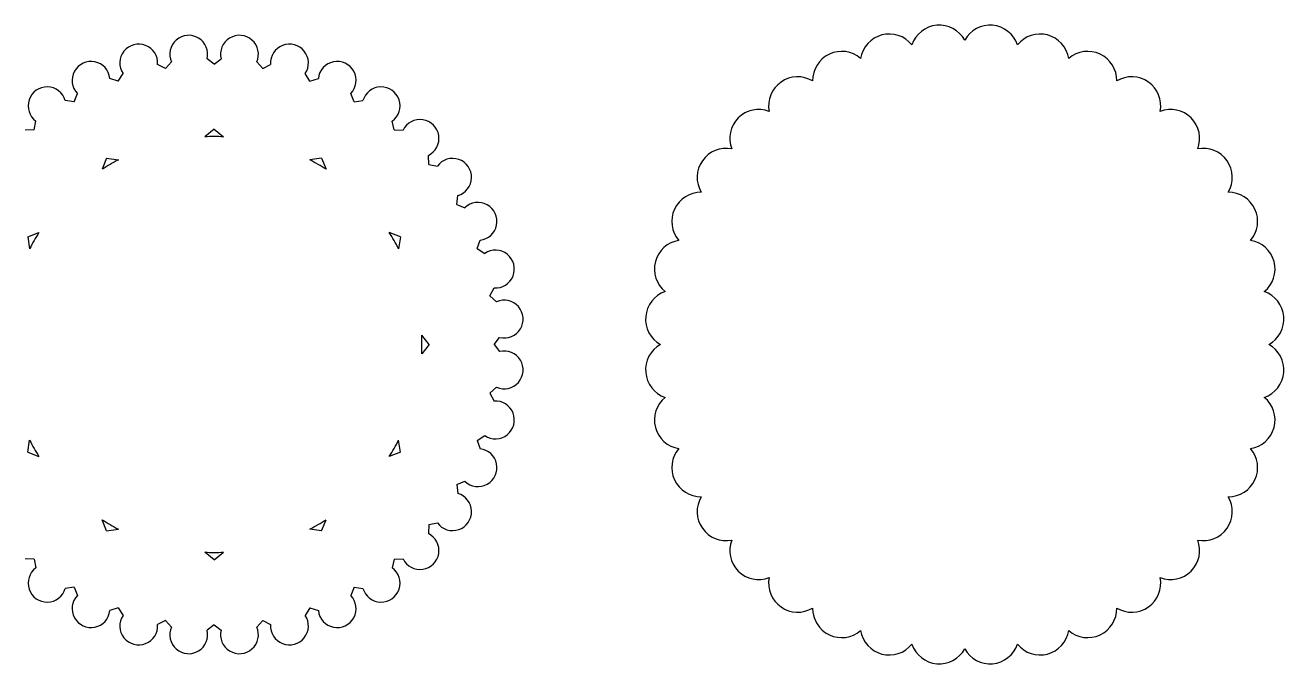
# Model space of a CAD drawing. Extents: x 169 to 786, y 13 to 202.
# Drawn here: x 412 to 786.1, y 12.5 to 202.2 of the extents above; entities that cross this region are included whole.
import ezdxf

# ---------------------------------------------------------------- set-up
doc = ezdxf.new("R2010")
doc.units = 0
doc.layers.get('0').update_dxf_attribs({"linetype": 'CONTINUOUS'})

msp = doc.modelspace()

# ---------------------------------------------------------------- linework, layer by layer
for p, q in [((453.686472, 189.356677), (455.45827, 191.307175)), ((468.143164, 190.621473), (466.059583, 192.23467)), ((468.143164, 190.621473), (470.226744, 192.23467)), ((482.599855, 189.356677), (480.828058, 191.307175)), ((439.66904, 185.600717), (441.07522, 187.829252)), ((453.686472, 189.356677), (451.354417, 190.583555)), ((482.599855, 189.356677), (484.93191, 190.583555)), ((496.617288, 185.600717), (495.211108, 187.829252)), ((439.66904, 185.600717), (437.159369, 186.403999)), ((496.617288, 185.600717), (499.126958, 186.403999)), ((426.516779, 179.467717), (423.905748, 179.822996)), ((426.516779, 179.467717), (427.514615, 181.906577)), ((509.769548, 179.467717), (508.771713, 181.906577)), ((509.769548, 179.467717), (512.38058, 179.822996)), ((414.629316, 171.144026), (415.188488, 173.719105)), ((521.657012, 171.144026), (521.097839, 173.719105)), ((414.629316, 171.144026), (411.996258, 171.040506)), ((468.143164, 171.294141), (465.35641, 169.073652)), ((468.143164, 171.294141), (470.929917, 169.073652)), ((521.657012, 171.144026), (524.29007, 171.040506)), ((436.180446, 162.729757), (434.877291, 159.41338)), ((436.180446, 162.729757), (439.704089, 162.200134)), ((500.105882, 162.729757), (496.582238, 162.200134)), ((500.105882, 162.729757), (501.409037, 159.41338)), ((531.918485, 160.882553), (531.814965, 163.515611)), ((531.918485, 160.882553), (534.493564, 160.32338)), ((540.242176, 148.995089), (540.597455, 151.606121)), ((540.242176, 148.995089), (542.681036, 147.997254)), ((412.782112, 139.331423), (416.098488, 140.634578)), ((412.782112, 139.331423), (413.311735, 135.807779)), ((523.504216, 139.331423), (520.187839, 140.634578)), ((523.504216, 139.331423), (522.974592, 135.807779)), ((546.375176, 135.842829), (547.178458, 138.3525)), ((546.375176, 135.842829), (548.603711, 134.436649)), ((550.131136, 121.825396), (551.358014, 124.157451)), ((550.131136, 121.825396), (552.081634, 120.053599)), ((532.0686, 107.368705), (529.848111, 110.155458)), ((551.395932, 107.368705), (553.009129, 109.452285)), ((532.0686, 107.368705), (529.848111, 104.581952)), ((551.395932, 107.368705), (553.009129, 105.285124)), ((550.131136, 92.912013), (552.081634, 94.683811)), ((550.131136, 92.912013), (551.358014, 90.579958)), ((412.782112, 75.405987), (413.311735, 78.92963)), ((523.504216, 75.405987), (522.974592, 78.92963)), ((546.375176, 78.894581), (548.603711, 80.300761)), ((546.375176, 78.894581), (547.178458, 76.38491)), ((412.782112, 75.405987), (416.098488, 74.102832)), ((523.504216, 75.405987), (520.187839, 74.102832)), ((540.242176, 65.74232), (542.681036, 66.740156)), ((540.242176, 65.74232), (540.597455, 63.131289)), ((436.180446, 52.007653), (434.877291, 55.324029)), ((436.180446, 52.007653), (439.704089, 52.537276)), ((500.105882, 52.007653), (496.582238, 52.537276)), ((500.105882, 52.007653), (501.409037, 55.324029)), ((531.918485, 53.854857), (531.814965, 51.221799)), ((531.918485, 53.854857), (534.493564, 54.414029)), ((468.143164, 43.443269), (465.35641, 45.663757)), ((468.143164, 43.443269), (470.929917, 45.663757)), ((414.629316, 43.593384), (411.996258, 43.696904)), ((414.629316, 43.593384), (415.188488, 41.018304)), ((521.657012, 43.593384), (521.097839, 41.018304)), ((521.657012, 43.593384), (524.29007, 43.696904)), ((426.516779, 35.269692), (423.905748, 34.914414)), ((426.516779, 35.269692), (427.514615, 32.830833)), ((509.769548, 35.269692), (508.771713, 32.830833)), ((509.769548, 35.269692), (512.38058, 34.914414)), ((439.66904, 29.136692), (437.159369, 28.33341)), ((439.66904, 29.136692), (441.07522, 26.908157)), ((496.617288, 29.136692), (495.211108, 26.908157)), ((496.617288, 29.136692), (499.126958, 28.33341)), ((453.686472, 25.380733), (451.354417, 24.153855)), ((453.686472, 25.380733), (455.45827, 23.430235)), ((468.143164, 24.115936), (466.059583, 22.50274)), ((468.143164, 24.115936), (470.226744, 22.50274)), ((482.599855, 25.380733), (480.828058, 23.430235)), ((482.599855, 25.380733), (484.93191, 24.153855))]:
    msp.add_line(p, q)
for centre, radius, start, end in [((683.675512, 193.589124), 8.625228, 29.006641, 160.993359), ((698.762131, 193.589124), 8.625228, 19.006641, 150.993359), ((460.599854, 193.589124), 5.625228, 346.06729, 203.93271), ((475.686473, 193.589124), 5.625228, 336.06729, 193.93271), ((668.818093, 190.96936), 8.625228, 39.006641, 170.993359), ((713.61955, 190.96936), 8.625228, 9.006641, 140.993359), ((445.742436, 190.96936), 5.625228, 356.06729, 213.93271), ((490.543892, 190.96936), 5.625228, 326.06729, 183.93271), ((431.565651, 185.809433), 5.625228, 6.06729, 223.93271), ((504.720676, 185.809433), 5.625228, 316.06729, 173.93271), ((654.641309, 185.809433), 8.625228, 49.006641, 180.993359), ((727.796334, 185.809433), 8.625228, 359.006641, 130.993359), ((418.500257, 178.266124), 5.625228, 16.06729, 233.93271), ((517.786071, 178.266124), 5.625228, 306.06729, 163.93271), ((641.575914, 178.266124), 8.625228, 59.006641, 190.993359), ((740.861729, 178.266124), 8.625228, 349.006641, 120.993359), ((630.018894, 168.568632), 8.625228, 69.006641, 200.993359), ((752.418749, 168.568632), 8.625228, 339.006641, 110.993359), ((529.343091, 168.568632), 5.625228, 296.06729, 153.93271), ((468.143164, 107.368705), 61.767844, 87.414133, 92.585867), ((620.321402, 157.011612), 8.625228, 79.006641, 210.993359), ((762.11624, 157.011612), 8.625228, 329.006641, 100.993359), ((468.143164, 107.368705), 61.767844, 117.414133, 122.585867), ((468.143164, 107.368705), 61.767844, 57.414133, 62.585867), ((539.040583, 157.011612), 5.625228, 286.06729, 143.93271), ((612.778093, 143.946217), 8.625228, 89.006641, 220.993359), ((769.65955, 143.946217), 8.625228, 319.006641, 90.993359), ((546.583892, 143.946217), 5.625228, 276.06729, 133.93271), ((468.143164, 107.368705), 61.767844, 147.414133, 152.585867), ((468.143164, 107.368705), 61.767844, 27.414133, 32.585867), ((551.743819, 129.769433), 5.625228, 266.06729, 123.93271), ((607.618166, 129.769433), 8.625228, 99.006641, 230.993359), ((774.819477, 129.769433), 8.625228, 309.006641, 80.993359), ((554.363583, 114.912014), 5.625228, 256.06729, 113.93271), ((604.998402, 114.912014), 8.625228, 109.006641, 240.993359), ((777.439241, 114.912014), 8.625228, 299.006641, 70.993359), ((468.143164, 107.368705), 61.767844, 357.414133, 2.585867), ((554.363583, 99.825396), 5.625228, 246.06729, 103.93271), ((604.998402, 99.825396), 8.625228, 119.006641, 250.993359), ((777.439241, 99.825396), 8.625228, 289.006641, 60.993359), ((551.743819, 84.967977), 5.625228, 236.06729, 93.93271), ((607.618166, 84.967977), 8.625228, 129.006641, 260.993359), ((774.819477, 84.967977), 8.625228, 279.006641, 50.993359), ((468.143164, 107.368705), 61.767844, 207.414133, 212.585867), ((468.143164, 107.368705), 61.767844, 327.414133, 332.585867), ((546.583892, 70.791193), 5.625228, 226.06729, 83.93271), ((612.778093, 70.791193), 8.625228, 139.006641, 270.993359), ((769.65955, 70.791193), 8.625228, 269.006641, 40.993359), ((539.040583, 57.725798), 5.625228, 216.06729, 73.93271), ((620.321402, 57.725798), 8.625228, 149.006641, 280.993359), ((762.11624, 57.725798), 8.625228, 259.006641, 30.993359), ((468.143164, 107.368705), 61.767844, 237.414133, 242.585867), ((468.143164, 107.368705), 61.767844, 297.414133, 302.585867), ((529.343091, 46.168777), 5.625228, 206.06729, 63.93271), ((630.018894, 46.168777), 8.625228, 159.006641, 290.993359), ((752.418749, 46.168777), 8.625228, 249.006641, 20.993359), ((468.143164, 107.368705), 61.767844, 267.414133, 272.585867), ((418.500257, 36.471286), 5.625228, 126.06729, 343.93271), ((517.786071, 36.471286), 5.625228, 196.06729, 53.93271), ((641.575914, 36.471286), 8.625228, 169.006641, 300.993359), ((740.861729, 36.471286), 8.625228, 239.006641, 10.993359), ((431.565651, 28.927977), 5.625228, 136.06729, 353.93271), ((504.720676, 28.927977), 5.625228, 186.06729, 43.93271), ((445.742436, 23.768049), 5.625228, 146.06729, 3.93271), ((490.543892, 23.768049), 5.625228, 176.06729, 33.93271), ((654.641309, 28.927977), 8.625228, 179.006641, 310.993359), ((727.796334, 28.927977), 8.625228, 229.006641, 0.993359), ((460.599854, 21.148285), 5.625228, 156.06729, 13.93271), ((475.686473, 21.148285), 5.625228, 166.06729, 23.93271), ((668.818093, 23.768049), 8.625228, 189.006641, 320.993359), ((713.61955, 23.768049), 8.625228, 219.006641, 350.993359), ((683.675512, 21.148285), 8.625228, 199.006641, 330.993359), ((698.762131, 21.148285), 8.625228, 209.006641, 340.993359)]:
    msp.add_arc(centre, radius, start, end)

doc.saveas('drawing.dxf')
